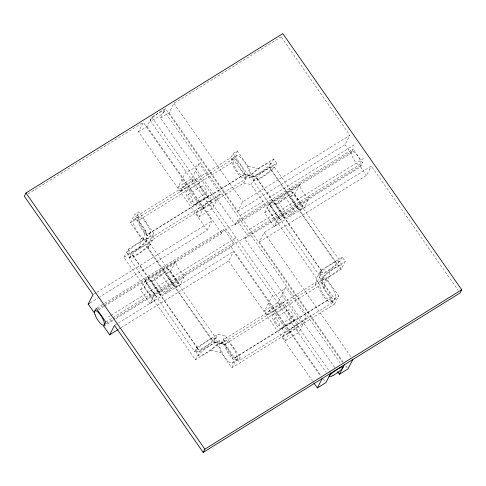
<?xml version="1.0" encoding="UTF-8"?>
<svg xmlns="http://www.w3.org/2000/svg" width="486" height="486" viewBox="0 0 486 486"><rect width="100%" height="100%" fill="white"/><g stroke="black" fill="none" stroke-linecap="round" stroke-linejoin="round"><path stroke-width="0.36" stroke-dasharray="2.43 1.82" d="M123.906 257.355L139.318 247.793L141.14 238.091L130.406 222.722L134.592 214.618L138.868 211.963L153.776 233.31L152.476 240.236L148.291 248.34L213.883 342.272L221.142 343.881L315.323 285.44L319.502 277.33L320.803 270.404L342.211 257.124L345.188 261.395L341.008 269.499L325.596 279.061L320.772 280.513L323.779 288.757L334.508 304.127L231.767 367.884L221.039 352.514L218.038 344.27L210.869 350.26L195.457 359.822L123.906 257.355L128.091 249.251L143.504 239.683L148.321 238.237L145.32 229.987L134.592 214.618M143.504 239.683L145.32 229.987M148.291 248.34L149.591 241.414L153.776 233.31M315.323 285.44L316.623 278.514L320.803 270.404M323.779 288.757L325.596 279.061M334.508 304.127L338.693 296.023L327.959 280.653L329.781 270.957L345.188 261.395M195.02 203.98L194.935 204.399A7.928 2.387 58.2 0 1 189.206 200.426A7.928 2.387 58.2 0 1 185.992 191.593L199.928 182.888L196.575 178.083L182.876 186.581L180.622 190.949L177.937 187.11L186.023 171.746A8.45 1.428 -34.9 0 0 191.648 169.565A8.45 1.428 -34.9 0 0 199.254 163.533L220.128 193.422L212.504 208.494L198.804 216.993L196.125 213.154L198.379 208.786L212.078 200.281L208.719 195.475L195.02 203.98L198.379 208.786M208.719 195.475L208.634 195.901A7.928 2.387 58.2 0 1 202.905 191.927A7.928 2.387 58.2 0 1 199.691 183.094L199.928 182.888M281.479 327.795L281.394 328.214A7.928 2.387 58.2 0 1 275.665 324.241A7.928 2.387 58.2 0 1 272.452 315.408L286.388 306.702L283.034 301.897L269.335 310.396L267.081 314.764L264.396 310.919L272.482 295.561A8.45 1.428 -34.9 0 0 278.107 293.38A8.45 1.428 -34.9 0 0 285.713 287.348L306.581 317.237L298.963 332.309L285.264 340.808L282.579 336.968L284.839 332.6L298.532 324.095L295.178 319.29L281.479 327.795L284.839 332.6M295.178 319.29L295.093 319.715A7.928 2.387 58.2 0 1 289.364 315.742A7.928 2.387 58.2 0 1 286.151 306.909L286.388 306.702M164.043 272.312L163.995 272.561A7.928 1.337 -34.9 0 1 156.316 278.976A7.928 1.337 -34.9 0 1 151.152 280.531L151.419 280.149L160.963 293.811L160.69 294.194A7.928 1.337 -34.9 0 0 165.854 292.639A7.928 1.337 -34.9 0 0 173.532 286.224L178.405 282.986L168.861 269.323L164.043 272.312L173.587 285.975M288.186 195.275L288.137 195.524A7.928 1.337 -34.9 0 1 280.458 201.939A7.928 1.337 -34.9 0 1 275.295 203.488L275.562 203.105L285.106 216.768L284.832 217.151A7.928 1.337 -34.9 0 0 289.996 215.602A7.928 1.337 -34.9 0 0 297.675 209.187L302.547 205.949L293.009 192.286L288.186 195.275L297.73 208.937M145.836 280.1L140.497 289.899L150.034 303.562L155.052 293.301A8.45 2.545 58.2 0 1 149.451 288.623A8.45 2.545 58.2 0 1 145.836 280.1L175.798 261.504A8.45 2.545 58.2 0 0 179.413 270.028A8.45 2.545 58.2 0 0 185.014 274.699L180.002 284.966L176.151 287.354L166.607 273.691L168.861 269.323M269.979 203.063L264.639 212.856L274.177 226.519L279.195 216.258A8.45 2.545 58.2 0 1 273.594 211.58A8.45 2.545 58.2 0 1 269.979 203.063L299.941 184.467A8.45 2.545 58.2 0 0 303.562 192.985A8.45 2.545 58.2 0 0 309.157 197.662L304.145 207.923L300.293 210.317L290.75 196.654L293.009 192.286M177.937 187.11L191.636 178.605L199.254 163.533M264.396 310.919L278.095 302.42L285.713 287.348M207.188 230.212L138.455 131.785L143.309 122.381L212.042 220.814L207.188 230.212L99.758 296.879M138.455 131.785L147.015 126.469L151.869 117.071L165.392 108.676L342.533 362.356M334.641 367.41L244.774 238.711L360.533 166.874L362.708 162.658L353.164 148.995L350.989 153.212L235.23 225.048L160.538 118.08L165.392 108.676M160.538 118.08L169.098 112.764L173.952 103.366L281.145 36.839L281.819 35.545M237.326 150.86L233.146 158.965L243.875 174.334L249.221 178.046L251.062 174.48L248.06 166.23L237.326 150.86L233.049 153.515L230.953 157.573L233.638 161.413A8.45 2.545 58.2 0 0 237.071 170.835A8.45 2.545 58.2 0 0 243.176 175.075L245.861 178.915L151.687 237.362L149.002 233.517A8.45 2.545 58.2 0 1 142.89 229.283A8.45 2.545 58.2 0 1 139.464 219.854L136.779 216.015L138.868 211.963M128.978 257.568L132.836 255.18A8.45 1.428 -34.9 0 0 138.346 253.522A8.45 1.428 -34.9 0 0 146.535 246.681L150.387 244.288L215.972 338.213L212.121 340.607A8.45 1.428 -34.9 0 1 203.932 347.454A8.45 1.428 -34.9 0 1 198.422 349.106L194.57 351.5L128.978 257.568L131.074 253.516L152.476 240.236M139.318 247.793L146.48 241.803L148.321 238.237M180.92 191.375L183.009 187.323M180.622 190.949L194.321 182.45L196.575 178.083M140.497 289.899L144.348 287.505L146.602 283.138L151.419 280.149M150.034 303.562L153.892 301.168L156.146 296.8L160.963 293.811M166.607 273.691L170.465 271.303L175.798 261.504M198.804 216.993L206.896 201.635A8.45 1.428 -34.9 0 0 212.516 199.448A8.45 1.428 -34.9 0 0 220.128 193.422M196.125 213.154L209.824 204.649L212.078 200.281M176.151 287.354L178.405 282.986M149.591 241.414L243.772 182.973L247.951 174.863L233.049 153.515M104.454 306.21L221.707 233.438L223.888 229.228L233.426 242.891L231.251 247.101L113.991 319.873M316.623 278.514L251.031 184.583L255.217 176.479L276.619 163.193L273.636 158.928L258.23 168.49L251.062 174.48M169.098 112.764L237.83 211.197L242.684 201.793L349.884 135.272L281.145 36.839M235.23 225.048L237.411 220.832L353.164 148.995M249.221 178.046L254.044 176.594L269.457 167.032L273.636 158.928M342.211 257.124L340.115 261.176L336.263 263.57A8.45 1.428 -34.9 0 1 328.074 270.41A8.45 1.428 -34.9 0 1 322.564 272.069L318.713 274.456L253.127 180.531L256.979 178.137A8.45 1.428 -34.9 0 0 262.489 176.485A8.45 1.428 -34.9 0 0 270.678 169.638L274.529 167.251L276.619 163.193M121.227 327.619L228.651 260.958L233.505 251.554L320.444 376.061M244.774 238.711L246.949 234.495L362.708 162.658M194.57 351.5L196.66 347.447L218.068 334.161L225.328 335.777L240.236 357.125L238.14 361.177L235.461 357.332A8.45 2.545 58.2 0 1 229.349 353.097A8.45 2.545 58.2 0 1 225.917 343.669L223.238 339.829L317.413 281.382L320.098 285.227A8.45 2.545 58.2 0 0 323.53 294.65A8.45 2.545 58.2 0 0 329.636 298.89L332.321 302.729L238.14 361.177M264.639 212.856L268.491 210.468L270.745 206.1L275.562 203.105M195.457 359.822L199.643 351.718L215.055 342.15L219.879 340.704L225.218 344.41L235.953 359.78L231.767 367.884M343.195 362.088L259.299 241.937L264.153 232.533L371.347 166.012L458.286 290.519M213.883 342.272L218.068 334.161M274.177 226.519L278.035 224.131L280.288 219.763L285.106 216.768M290.75 196.654L294.607 194.26L299.941 184.467M216.865 346.536L219.879 340.704M221.142 343.881L225.328 335.777M300.293 210.317L302.547 205.949M237.83 211.197L345.03 144.676L349.884 135.272M267.081 314.764L280.774 306.265L283.034 301.897M259.299 241.937L366.493 175.416L371.347 166.012M285.264 340.808L293.35 325.45A8.45 1.428 -34.9 0 0 298.975 323.263A8.45 1.428 -34.9 0 0 306.581 317.237M320.772 280.513L322.613 276.947L329.781 270.957M282.579 336.968L296.278 328.463L298.532 324.095M332.321 302.729L334.411 298.677L338.693 296.023M28.158 193.841L143.309 122.381M136.779 216.015L230.953 157.573M134.093 219.35L138.37 216.695M232.551 158.248L236.828 155.593M130.406 222.722L233.146 158.965M139.464 219.854L233.638 161.413M188.331 194.364L202.03 185.865M192.596 201.635A4.228 1.276 58.2 0 0 190.494 195.858A4.228 1.276 58.2 0 0 188.307 196.502A4.228 1.276 58.2 0 0 192.596 201.635L206.295 193.13A4.228 1.276 58.2 0 0 204.193 187.359A4.228 1.276 58.2 0 0 202 187.997A4.228 1.276 58.2 0 0 206.295 193.13M194.461 204.813L208.16 196.314M149.002 233.517L243.176 175.075M148.491 233.96L242.672 175.513M145.812 239.343A11.621 3.499 58.2 0 0 140.029 223.469A11.621 3.499 58.2 0 0 134.008 225.225A11.621 3.499 58.2 0 0 145.812 239.343L150.089 236.682A11.621 3.499 58.2 0 0 144.312 220.814A11.621 3.499 58.2 0 0 138.291 222.57A11.621 3.499 58.2 0 0 150.089 236.682M244.27 178.24A11.621 3.499 58.2 0 0 238.492 162.367A11.621 3.499 58.2 0 0 232.472 164.122A11.621 3.499 58.2 0 0 244.27 178.24L248.546 175.586A11.621 3.499 58.2 0 0 242.769 159.712A11.621 3.499 58.2 0 0 236.749 161.467A11.621 3.499 58.2 0 0 248.546 175.586M93.677 294.267L96.246 292.669M96.89 292.268L212.042 220.814M90.11 302.869L99.114 297.28M240.084 215.644L355.843 143.807M96.963 307.99L104.047 303.592M104.69 303.191L223.888 229.228M97.735 309.041L352.004 151.243M98.652 309.807L103.804 306.605M144.336 282.463L174.298 263.868M268.479 205.42L298.44 186.824M108.536 316.866L110.468 315.663M111.112 315.268L236.105 237.703M249.628 229.307L365.381 157.47M105.857 322.054L112.302 318.057M112.946 317.656L233.426 242.891M106.258 323.579L112.691 319.581M113.335 319.187L360.527 165.787A8.45 2.545 58.2 0 0 356.323 154.238A8.45 2.545 58.2 0 0 351.949 155.52A8.45 2.545 58.2 0 0 360.527 165.787M103.682 326.27L113.347 320.268M153.874 296.126L183.842 277.53M278.016 219.083L307.984 200.487M115.139 325.006L117.715 323.409M118.359 323.008L233.505 251.554M118.651 329.216L120.583 328.02M220.547 343.165L224.83 340.504M319.01 282.062L323.287 279.407M225.917 343.669L320.098 285.227M274.79 318.178L288.49 309.673M279.055 325.444A4.228 1.276 58.2 0 0 276.953 319.673A4.228 1.276 58.2 0 0 274.76 320.317A4.228 1.276 58.2 0 0 279.055 325.444L292.748 316.945A4.228 1.276 58.2 0 0 290.652 311.174A4.228 1.276 58.2 0 0 288.459 311.812A4.228 1.276 58.2 0 0 292.748 316.945M280.914 328.627L294.613 320.128M235.461 357.332L329.636 298.89M234.951 357.775L329.125 299.327M235.953 359.78L240.236 357.125M232.265 363.157A11.621 3.499 58.2 0 0 226.488 347.283A11.621 3.499 58.2 0 0 220.468 349.039A11.621 3.499 58.2 0 0 232.265 363.157L236.548 360.497A11.621 3.499 58.2 0 0 230.771 344.629A11.621 3.499 58.2 0 0 224.751 346.384A11.621 3.499 58.2 0 0 236.548 360.497M330.723 302.055A11.621 3.499 58.2 0 0 324.946 286.181A11.621 3.499 58.2 0 0 318.925 287.937A11.621 3.499 58.2 0 0 330.723 302.055L335.006 299.4A11.621 3.499 58.2 0 0 329.229 283.526A11.621 3.499 58.2 0 0 323.208 285.282A11.621 3.499 58.2 0 0 335.006 299.4M248.06 166.23L258.23 168.49M247.951 174.863L255.217 176.479M243.875 174.334L254.044 176.594M243.772 182.973L251.031 184.583M215.055 342.15L225.218 344.41M210.869 350.26L221.039 352.514M322.613 276.947L327.959 280.653M141.14 238.091L146.48 241.803M345.03 144.676L350.989 153.212M360.533 166.874L366.493 175.416M294.607 194.26L304.145 207.923M274.529 167.251L340.115 261.176M270.416 163.053A11.621 1.962 -34.9 0 1 256.632 174.577A11.621 1.962 -34.9 0 1 255.49 171.23A11.621 1.962 -34.9 0 1 270.416 163.053L273.399 167.324A11.621 1.962 -34.9 0 1 259.609 178.848A11.621 1.962 -34.9 0 1 258.467 175.501A11.621 1.962 -34.9 0 1 273.399 167.324M338.991 261.249A11.621 1.962 -34.9 0 1 325.201 272.774A11.621 1.962 -34.9 0 1 324.059 269.426A11.621 1.962 -34.9 0 1 338.991 261.249L341.968 265.52A11.621 1.962 -34.9 0 1 328.184 277.044A11.621 1.962 -34.9 0 1 327.042 273.697A11.621 1.962 -34.9 0 1 341.968 265.52M269.457 167.032L341.008 269.499M270.678 169.638L336.263 263.57M285.197 197.116A4.228 0.717 -34.9 0 1 280.179 201.307A4.228 0.717 -34.9 0 1 279.766 200.092A4.228 0.717 -34.9 0 1 285.197 197.116L294.735 210.778A4.228 0.717 -34.9 0 1 289.723 214.97A4.228 0.717 -34.9 0 1 289.304 213.755A4.228 0.717 -34.9 0 1 294.735 210.778M278.235 201.897L287.773 215.559M275.185 203.986L284.729 217.649M256.979 178.137L322.564 272.069M256.863 178.666L322.455 272.597M251.274 176.187L254.251 180.458M319.843 274.383L322.826 278.654M270.745 206.1L280.288 219.763M319.502 277.33L334.411 298.677M268.491 210.468L278.035 224.131M173.952 103.366L242.684 201.793M264.153 232.533L351.092 357.04M345.807 365.818L347.545 368.309M164.171 110.96A8.45 1.428 -34.9 0 1 154.147 119.343A8.45 1.428 -34.9 0 1 153.315 116.907A8.45 1.428 -34.9 0 1 164.171 110.96L340.88 364.02M237.411 220.832L246.949 234.495M195.475 171.169L216.343 201.058M281.929 294.984L302.802 324.873M151.869 117.071L330.31 372.616M191.636 178.605L194.321 182.45M209.824 204.649L212.504 208.494M278.095 302.42L280.774 306.265M296.278 328.463L298.963 332.309M150.247 120.516L326.088 372.331M147.015 126.469L221.707 233.438M231.251 247.101L321.118 375.8M323.287 378.91L325.893 382.64M181.776 179.674L202.644 209.557M268.236 303.489L289.103 333.372M182.876 186.581L186.229 191.387M269.335 310.396L272.689 315.201M228.651 260.958L312.553 381.103M170.465 271.303L180.002 284.966M146.274 240.09A11.621 1.962 -34.9 0 1 132.484 251.614A11.621 1.962 -34.9 0 1 131.341 248.273A11.621 1.962 -34.9 0 1 146.274 240.09L149.257 244.361A11.621 1.962 -34.9 0 1 135.466 255.885A11.621 1.962 -34.9 0 1 134.324 252.538A11.621 1.962 -34.9 0 1 149.257 244.361M214.842 338.286A11.621 1.962 -34.9 0 1 201.058 349.817A11.621 1.962 -34.9 0 1 199.916 346.469A11.621 1.962 -34.9 0 1 214.842 338.286L217.825 342.557A11.621 1.962 -34.9 0 1 204.035 354.081A11.621 1.962 -34.9 0 1 202.893 350.74A11.621 1.962 -34.9 0 1 217.825 342.557M146.535 246.681L212.121 340.607M161.054 274.159A4.228 0.717 -34.9 0 1 156.036 278.35A4.228 0.717 -34.9 0 1 155.623 277.129A4.228 0.717 -34.9 0 1 161.054 274.159L170.592 287.821A4.228 0.717 -34.9 0 1 165.58 292.013A4.228 0.717 -34.9 0 1 165.161 290.792A4.228 0.717 -34.9 0 1 170.592 287.821M154.092 278.934L163.63 292.596M151.043 281.023L160.587 294.686M132.836 255.18L198.422 349.106M132.721 255.709L198.312 349.634M128.091 249.251L131.074 253.516M196.66 347.447L199.643 351.718M127.125 253.23L130.108 257.495M195.7 351.427L198.683 355.697M146.602 283.138L156.146 296.8M144.348 287.505L153.892 301.168"/><path stroke-width="0.73" d="M109.648 334.805L114.496 325.401L203.178 452.399L460.029 293.009L461.7 289.765L282.822 33.601L25.971 192.991L24.3 196.235L93.033 294.662L88.179 304.066L94.144 312.607L96.319 308.391L105.857 322.054L103.682 326.27L109.648 334.805L118.007 329.617M203.178 452.399L204.855 449.161L461.7 289.765M313.853 382.974L317.334 387.95L322.188 378.551M330.747 373.236L325.893 382.64L317.334 387.95M337.679 371.76L339.416 374.244L344.27 364.846M352.83 359.531L347.976 368.935L339.416 374.244M88.179 304.066L89.467 303.27M25.971 192.991L204.855 449.161M95.098 314.91A8.45 2.545 58.2 0 0 103.682 325.177A8.45 2.545 58.2 0 0 99.478 313.634A8.45 2.545 58.2 0 0 95.098 314.91M333.025 375.508A8.45 1.428 -34.9 0 0 343.049 367.124A8.45 1.428 -34.9 0 0 332.193 373.078A8.45 1.428 -34.9 0 0 333.025 375.508"/></g></svg>
